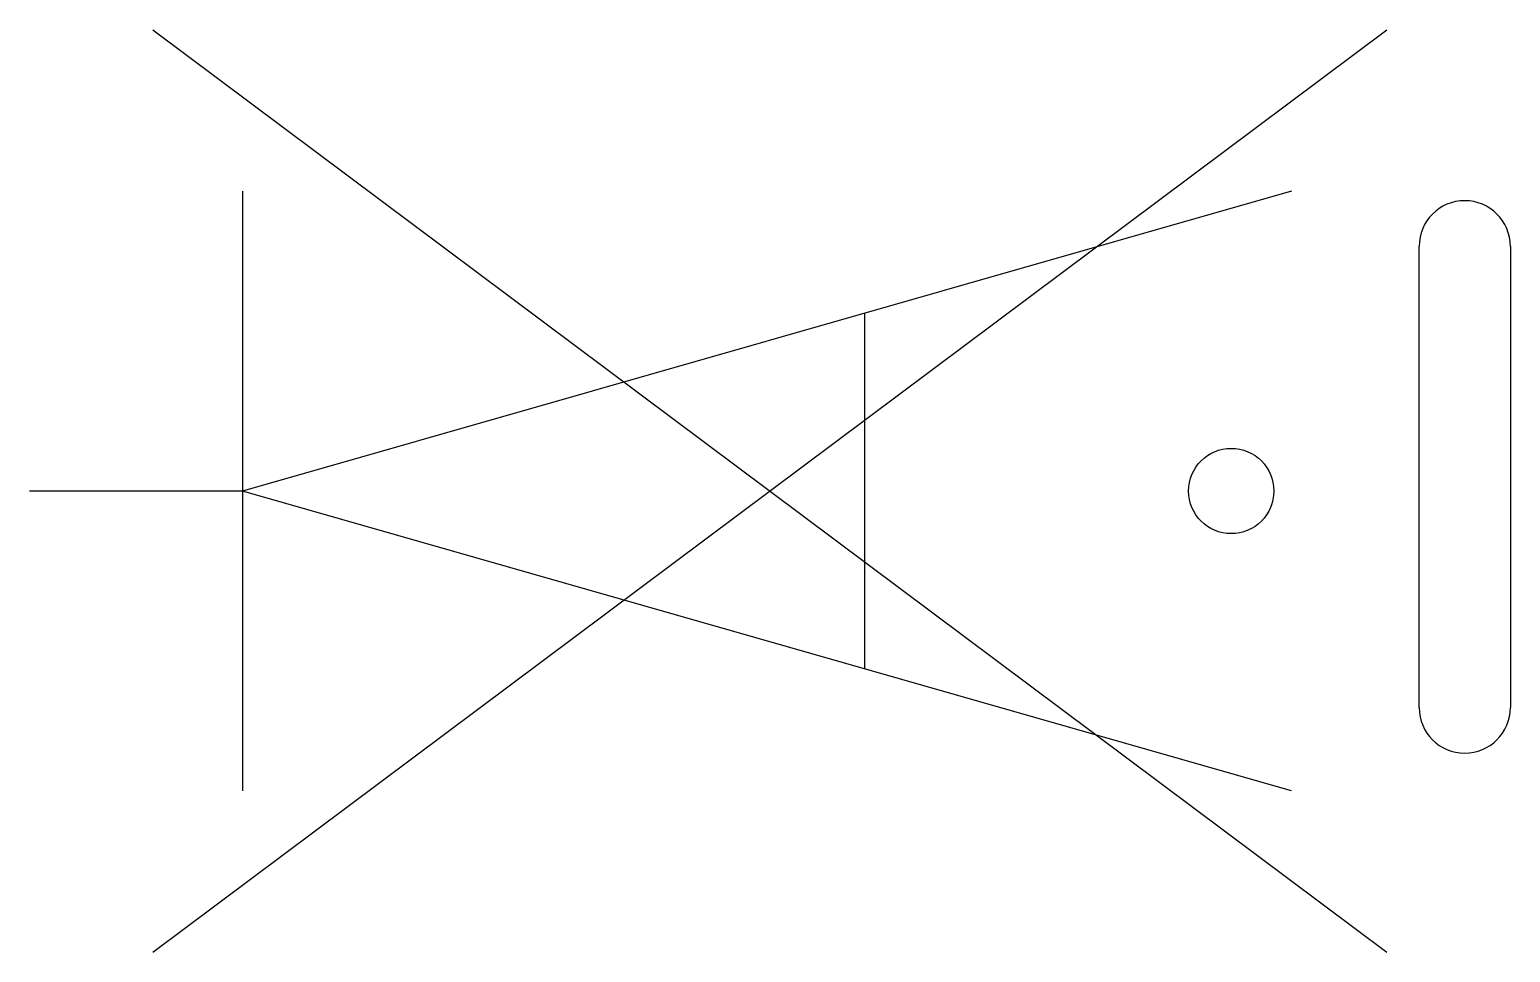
# Model space of a CAD drawing. Header units: metres. Extents: x 0 to 10.4, y -3.2 to 3.2.
import ezdxf

# ---------------------------------------------------------------- set-up
doc = ezdxf.new("R2010")
doc.units = ezdxf.units.M

msp = doc.modelspace()

# ---------------------------------------------------------------- linework, layer by layer
for p, q in [((0.868, 3.245), (9.551, -3.245)), ((0.868, -3.245), (9.551, 3.245)), ((8.878, 2.11), (1.499, 0)), ((1.499, 2.11), (1.499, -2.11)), ((9.776, 1.721), (9.776, -1.523)), ((10.419, 1.721), (10.419, -1.523)), ((5.878, -1.252), (5.878, 1.252)), ((1.499, 0), (0, 0)), ((8.878, -2.11), (1.499, 0))]:
    msp.add_line(p, q)
msp.add_circle((8.455, 0), 0.3)
for centre, start, end in [((10.098, 1.721), 0, 180), ((10.098, -1.523), 180, 0)]:
    msp.add_arc(centre, 0.321, start, end)

doc.saveas('drawing.dxf')
